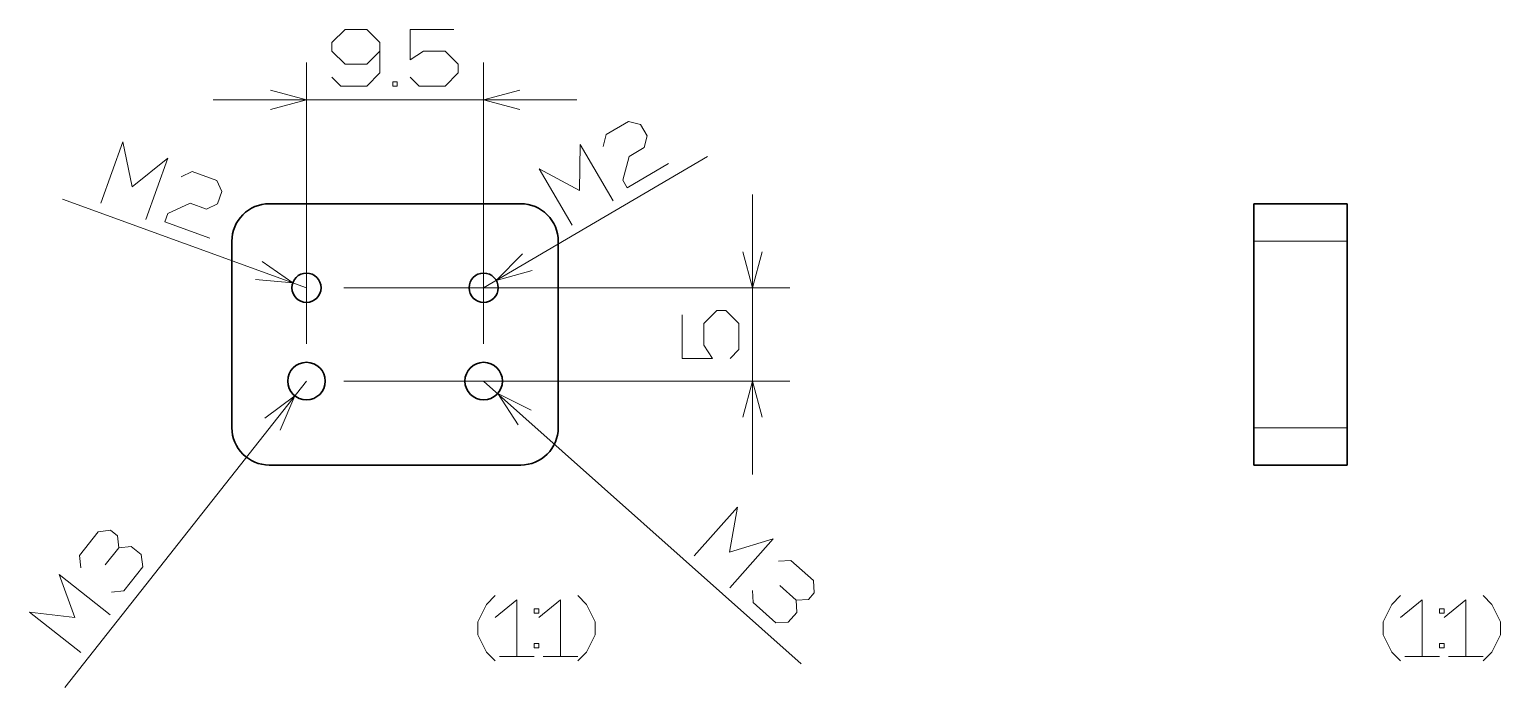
# Model space of a CAD drawing. Extents: x 128.9 to 207.8, y 86.1 to 121.3.
import ezdxf

# ---------------------------------------------------------------- set-up
doc = ezdxf.new("R2010")
doc.units = 0

msp = doc.modelspace()

# ---------------------------------------------------------------- linework, layer by layer
at = {"color": 7, "lineweight": 13, "ltscale": 0.376989}
for p, q in [((143.75, 104.499992), (143.75, 119.579536)), ((153.25, 104.499992), (153.25, 119.579536))]:
    msp.add_line(p, q, dxfattribs=at)
at = {"color": 7, "lineweight": 13, "ltscale": 0.4875}
msp.add_line((138.75, 117.579536), (158.25, 117.579536), dxfattribs=at)
at = {"color": 34, "lineweight": 13, "ltscale": 0.347921}
for p, q in [((153.25, 107.499992), (165.258484, 114.533798)), ((143.75, 107.499992), (130.666061, 112.242226))]:
    msp.add_line(p, q, dxfattribs=at)
at = {"color": 7, "lineweight": 13, "ltscale": 0.375}
msp.add_line((167.661392, 97.499992), (167.661392, 112.499992), dxfattribs=at)
at = {"color": 7, "lineweight": 35, "ltscale": 0.3375}
for p, q in [((141.75, 111.999992), (155.25, 111.999992)), ((155.25, 97.999992), (141.75, 97.999992))]:
    msp.add_line(p, q, dxfattribs=at)
at = {"color": 7, "lineweight": 35, "ltscale": 0.05}
for p, q in [((194.546158, 111.999992), (194.546158, 109.999992)), ((199.546158, 111.999992), (199.546158, 109.999992)), ((194.546158, 99.999992), (194.546158, 97.999992)), ((199.546158, 99.999992), (199.546158, 97.999992))]:
    msp.add_line(p, q, dxfattribs=at)
at = {"color": 7, "lineweight": 35, "ltscale": 0.125}
for p, q in [((199.546158, 111.999992), (194.546158, 111.999992)), ((199.546158, 97.999992), (194.546158, 97.999992))]:
    msp.add_line(p, q, dxfattribs=at)
at = {"color": 7, "lineweight": 35, "ltscale": 0.25}
for p, q in [((139.75, 109.999992), (139.75, 99.999992)), ((157.25, 99.999992), (157.25, 109.999992)), ((194.546158, 99.999992), (194.546158, 109.999992)), ((199.546158, 99.999992), (199.546158, 109.999992))]:
    msp.add_line(p, q, dxfattribs=at)
at = {"color": 7, "lineweight": 13, "ltscale": 0.125}
for p, q in [((199.546158, 109.999992), (194.546158, 109.999992)), ((199.546158, 99.999992), (194.546158, 99.999992))]:
    msp.add_line(p, q, dxfattribs=at)
at = {"color": 7, "lineweight": 13}
for p, q in [((145.75, 107.499992), (169.661392, 107.499992)), ((145.75, 102.499992), (169.661392, 102.499992))]:
    msp.add_line(p, q, dxfattribs=at)
at = {"color": 34, "lineweight": 13}
for p, q in [((143.75, 102.499992), (130.79538, 86.072701)), ((153.25, 102.499992), (170.281677, 87.35228))]:
    msp.add_line(p, q, dxfattribs=at)
at = {"color": 7, "lineweight": 13}
for points in [[(145.116669, 118.779533), (145.583344, 118.312866), (146.983337, 118.312866), (147.683334, 119.012871), (147.683334, 120.646202), (146.983337, 121.346207), (145.816666, 121.346207), (145.116669, 120.646202), (145.116669, 120.179535), (145.816666, 119.479538), (146.983337, 119.479538), (147.683334, 120.179535)], [(149.316666, 118.779533), (149.78334, 118.312866), (151.183334, 118.312866), (151.883331, 119.012871), (151.883331, 119.479538), (151.183334, 120.179535), (150.016663, 120.179535), (149.316666, 119.712868), (149.316666, 121.346207), (151.649994, 121.346207)], [(141.818146, 117.061897), (143.75, 117.579536), (141.818146, 118.097176)], [(155.181854, 118.097176), (153.25, 117.579536), (155.181854, 117.061897)], [(167.143753, 109.431839), (167.661392, 107.499992), (168.179031, 109.431839)], [(166.461395, 103.71666), (166.928055, 104.183327), (166.928055, 105.583328), (166.228058, 106.283325), (165.761383, 106.283325), (165.061401, 105.583328), (165.061401, 104.416656), (165.528061, 103.71666), (163.89473, 103.71666), (163.89473, 106.049995)], [(168.179031, 100.568138), (167.661392, 102.499992), (167.143753, 100.568138)], [(153.866669, 87.499992), (153.399994, 87.96666), (152.933334, 88.899994), (152.933334, 89.599991), (153.399994, 90.533325), (153.866669, 90.999992)], [(155.03334, 87.733322), (155.03334, 90.766663), (153.866669, 89.833328)], [(157.366669, 87.733322), (157.366669, 90.766663), (156.199997, 89.833328)], [(158.300003, 87.499992), (158.766663, 87.96666), (159.233337, 88.899994), (159.233337, 89.599991), (158.766663, 90.533325), (158.300003, 90.999992)], [(202.412827, 87.499992), (201.946152, 87.96666), (201.479492, 88.899994), (201.479492, 89.599991), (201.946152, 90.533325), (202.412827, 90.999992)], [(203.579498, 87.733322), (203.579498, 90.766663), (202.412827, 89.833328)], [(205.912827, 87.733322), (205.912827, 90.766663), (204.746155, 89.833328)], [(206.846161, 87.499992), (207.31282, 87.96666), (207.779495, 88.899994), (207.779495, 89.599991), (207.31282, 90.533325), (206.846161, 90.999992)], [(154.100006, 87.733322), (155.96666, 87.733322)], [(156.433334, 87.733322), (158.300003, 87.733322)], [(202.646164, 87.733322), (204.512817, 87.733322)], [(204.979492, 87.733322), (206.846161, 87.733322)]]:
    msp.add_lwpolyline(points, dxfattribs=at)
for points in [[(148.383331, 118.312866), (148.616669, 118.312866), (148.616669, 118.546204), (148.383331, 118.546204)], [(155.96666, 90.066658), (156.199997, 90.066658), (156.199997, 90.299995), (155.96666, 90.299995)], [(204.512817, 90.066658), (204.746155, 90.066658), (204.746155, 90.299995), (204.512817, 90.299995)], [(155.96666, 88.199989), (156.199997, 88.199989), (156.199997, 88.433327), (155.96666, 88.433327)], [(204.512817, 88.199989), (204.746155, 88.199989), (204.746155, 88.433327), (204.512817, 88.433327)]]:
    msp.add_lwpolyline(points, close=True, dxfattribs=at)
at = {"color": 34, "lineweight": 13}
for points in [[(159.650146, 115.073212), (159.816956, 115.711754), (161.024994, 116.419342), (161.663513, 116.252518), (162.017303, 115.648506), (161.850494, 115.009979), (161.045151, 114.538254), (160.711517, 113.261177), (160.947388, 112.858505), (163.162094, 114.155746)], [(132.716736, 112.030792), (133.909393, 115.321327), (134.40033, 112.909706), (136.322449, 114.446724), (135.129791, 111.156189)], [(157.987732, 110.854507), (156.218765, 113.874573), (158.387497, 112.711151), (158.433472, 115.171814), (160.202438, 112.151749)], [(137.024078, 113.447853), (137.621826, 113.727577), (138.938049, 113.250519), (139.217758, 112.652756), (138.979218, 111.994652), (138.38147, 111.714935), (137.503998, 112.032974), (136.308472, 111.473534), (136.14946, 111.034798), (138.562515, 110.160194)], [(141.020767, 107.938606), (143.013397, 107.766975), (141.373535, 108.911919)], [(155.33139, 109.319031), (153.926056, 107.895988), (155.85463, 108.42572)], [(155.789612, 100.934036), (154.002075, 101.8311), (155.101608, 100.160454)], [(142.33696, 99.872223), (143.126755, 101.709671), (141.524048, 100.51329)], [(164.53653, 93.131065), (166.862518, 95.746353), (166.425873, 93.32431), (168.780396, 94.040619), (166.454407, 91.425331)], [(133.684418, 93.558174), (133.606949, 94.213577), (133.240509, 94.502548), (132.585114, 94.425087), (131.573715, 93.14257), (131.651184, 92.487167)], [(133.300125, 91.186798), (133.955536, 91.264259), (134.966919, 92.546776), (134.889465, 93.202179), (134.339813, 93.635635), (133.684418, 93.558174), (132.961975, 92.64209)], [(170.011337, 90.759979), (170.670166, 90.798546), (170.980301, 91.147255), (170.941742, 91.806091), (169.721268, 92.891556), (169.062424, 92.852989)], [(131.641205, 87.952744), (128.89296, 90.120026), (131.336578, 89.827347), (130.4823, 92.135406), (133.23056, 89.968124)], [(167.666824, 91.283813), (167.705399, 90.624977), (168.925873, 89.539513), (169.584702, 89.578079), (170.049911, 90.101135), (170.011337, 90.759979), (169.139572, 91.535309)]]:
    msp.add_lwpolyline(points, dxfattribs=at)
at = {"color": 7, "lineweight": 35}
for centre, radius in [((143.75, 107.499992), 0.7835), ((153.25, 107.499992), 0.7835), ((143.75, 102.499992), 1.0065), ((153.25, 102.499992), 1.0065)]:
    msp.add_circle(centre, radius, dxfattribs=at)
for centre, start, end in [((141.75, 109.999992), 90.000003, 180.000005), ((155.25, 109.999992), 0, 90.000003), ((141.75, 99.999992), 180.000005, 269.999997), ((155.25, 99.999992), 269.999997, 360)]:
    msp.add_arc(centre, 2, start, end, dxfattribs=at)

doc.saveas('drawing.dxf')
